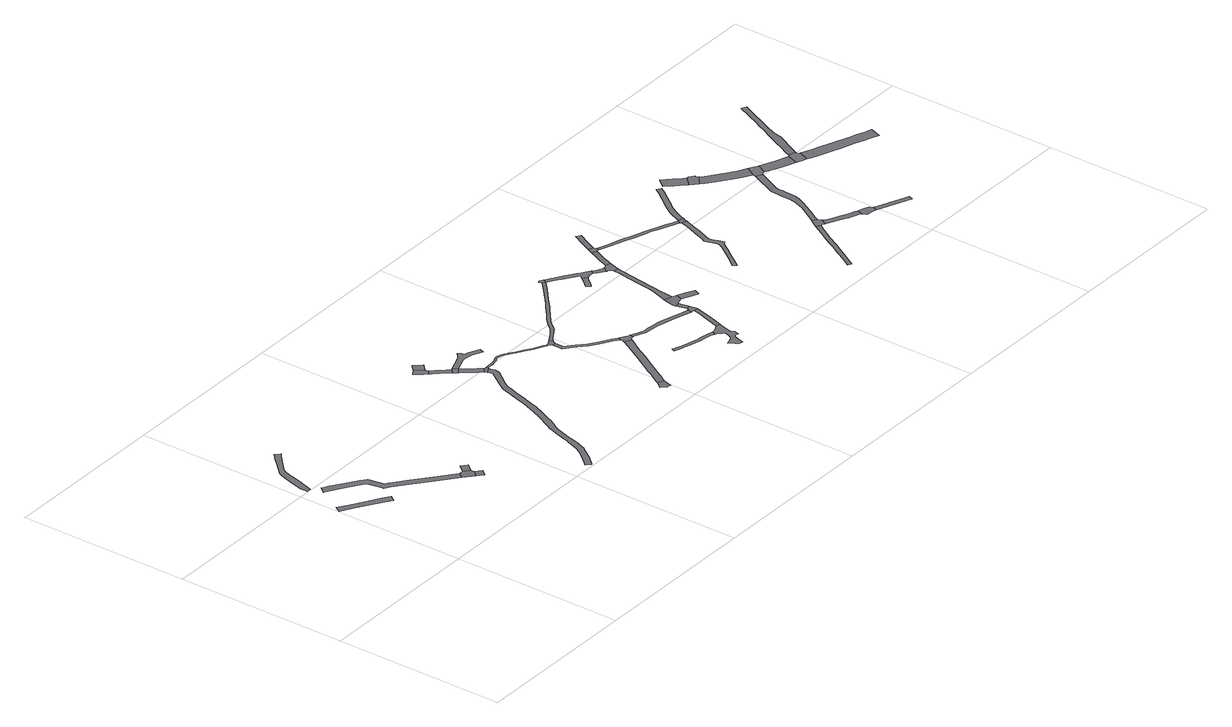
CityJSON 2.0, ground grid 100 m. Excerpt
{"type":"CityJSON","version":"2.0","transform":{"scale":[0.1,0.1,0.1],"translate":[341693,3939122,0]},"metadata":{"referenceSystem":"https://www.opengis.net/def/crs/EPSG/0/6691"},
"CityObjects":{
"road1":{"type":"Road","attributes":{"RoadStructureAttribute.sectionType":"1"},"geometry":[{"type":"MultiSurface","lod":"1","boundaries":[[[0,1,2,3,4,5,6,7,8,9]]]}]},
"road2":{"type":"Road","attributes":{"RoadStructureAttribute.sectionType":"1"},"geometry":[{"type":"MultiSurface","lod":"1","boundaries":[[[10,11,12,13,14,15,16,17,18,19,20,21,22,23,24,25,26,27,28,29,30,31,32,33,34,35,36]]]}]},
"road3":{"type":"Road","attributes":{"RoadStructureAttribute.sectionType":"1"},"geometry":[{"type":"MultiSurface","lod":"1","boundaries":[[[37,38,39,40,41,42,43,44,45,46,47,48,49,50,51,52,53,54,55,56,57,58,59,60]]]}]},
"road4":{"type":"Road","geometry":[{"type":"MultiSurface","lod":"1","boundaries":[[[48,61,62,63,64,49]]]}]},
"road5":{"type":"Road","attributes":{"RoadStructureAttribute.sectionType":"1"},"geometry":[{"type":"MultiSurface","lod":"1","boundaries":[[[61,65,66,62]]]}]},
"road6":{"type":"Road","geometry":[{"type":"MultiSurface","lod":"1","boundaries":[[[63,67,68,64]]]}]},
"road7":{"type":"Road","attributes":{"RoadStructureAttribute.sectionType":"1"},"geometry":[{"type":"MultiSurface","lod":"1","boundaries":[[[69,70,71,72,73,74,75,76,77,78,79,80,81,82,83,84,85,86,87,88,89,90,91,92,93,94,95,96,97,98,99,100,101,102,103,104,105,106,107,108,109,110,111,112,113,114,115,116,117,118,119,120,121,122,123,124,125,126,127,128,129,130,131,132,133,134,135,136,137,138]]]}]},
"road8":{"type":"Road","geometry":[{"type":"MultiSurface","lod":"1","boundaries":[[[139,140,141,142,143,144]]]}]},
"road9":{"type":"Road","attributes":{"RoadStructureAttribute.sectionType":"1"},"geometry":[{"type":"MultiSurface","lod":"1","boundaries":[[[145,146,147,148,149,150,151,139,144]]]}]},
"road10":{"type":"Road","geometry":[{"type":"MultiSurface","lod":"1","boundaries":[[[140,152,153,154,155,141]]]}]},
"road11":{"type":"Road","geometry":[{"type":"MultiSurface","lod":"1","boundaries":[[[156,157,158,159,148,147]]]}]},
"road12":{"type":"Road","attributes":{"RoadStructureAttribute.sectionType":"1"},"geometry":[{"type":"MultiSurface","lod":"1","boundaries":[[[160,161,162,158,157,163,164,165,166]]]}]},
"road13":{"type":"Road","geometry":[{"type":"MultiSurface","lod":"1","boundaries":[[[167,69,138,168,169,170,160,166]]]}]},
"road14":{"type":"Road","attributes":{"RoadStructureAttribute.sectionType":"1"},"geometry":[{"type":"MultiSurface","lod":"1","boundaries":[[[171,172,173,174,175,176,177,178,179,180,181,182,183,184,185,159,158]]]}]},
"road15":{"type":"Road","geometry":[{"type":"MultiSurface","lod":"1","boundaries":[[[186,187,188,189,190,191,192,193,194]]]}]},
"road16":{"type":"Road","attributes":{"RoadStructureAttribute.sectionType":"1"},"geometry":[{"type":"MultiSurface","lod":"1","boundaries":[[[195,196,197,198,199,200,201,202,203,204,205,206,207,208,209,210,211,212,169,168,213,214,215,216,217,218,219,220,221,222,223,224,225,226,227,228,229,230,231,232]]]}]},
"road17":{"type":"Road","geometry":[{"type":"MultiSurface","lod":"1","boundaries":[[[233,234,232,231,235,236,237,238,239,240]]]}]},
"road18":{"type":"Road","attributes":{"RoadStructureAttribute.sectionType":"1"},"geometry":[{"type":"MultiSurface","lod":"1","boundaries":[[[241,242,243,244,245,246,247,248,249,250,188,187,251,252,253,254,255,256,257,258,259,260,261]]]}]},
"road19":{"type":"Road","attributes":{"RoadStructureAttribute.sectionType":"1"},"geometry":[{"type":"MultiSurface","lod":"1","boundaries":[[[237,262,263,264,265,266,267,268,269,270,271,272,273,274,238]]]}]},
"road20":{"type":"Road","geometry":[{"type":"MultiSurface","lod":"1","boundaries":[[[268,275,261,260,276,277,278,279,280,281,282,283,269]]]}]},
"road21":{"type":"Road","attributes":{"RoadStructureAttribute.sectionType":"1"},"geometry":[{"type":"MultiSurface","lod":"1","boundaries":[[[284,285,286,287,288,289,290,291,292,293,294,295,296,297,298,299,300,301,302,303,304,305]]]}]},
"road22":{"type":"Road","attributes":{"RoadStructureAttribute.sectionType":"1"},"geometry":[{"type":"MultiSurface","lod":"1","boundaries":[[[306,307,308,309,310,311,312,313,314,315,316,317,318,319,320,321,322,323,324,325,326,327,328,329,330,331,332,333,334,335,336,337,338,339,340,341,342,343,233,240]]]}]},
"road23":{"type":"Road","attributes":{"RoadStructureAttribute.sectionType":"1"},"geometry":[{"type":"MultiSurface","lod":"1","boundaries":[[[344,345,346,347,348,349,350,351,352,353,354,355,280,279,356,357,358,359,360,361,362,363,364,365,366]]]}]},
"road24":{"type":"Road","geometry":[{"type":"MultiSurface","lod":"1","boundaries":[[[367,368,369,370,371,372,373,374,375,376,377,378,379,380,381,305,304,382,383,384,385,386,387,388,389,390,391,392,393,394,395]]]}]},
"road25":{"type":"Road","attributes":{"RoadStructureAttribute.sectionType":"1"},"geometry":[{"type":"MultiSurface","lod":"1","boundaries":[[[396,397,398,399,400,401,402,379,378]]]}]},
"road26":{"type":"Road","geometry":[{"type":"MultiSurface","lod":"1","boundaries":[[[403,324,323,404,405,406]]]}]},
"road27":{"type":"Road","geometry":[{"type":"MultiSurface","lod":"1","boundaries":[[[399,407,408,409,410,411,412,344,366,400]]]}]},
"road28":{"type":"Road","attributes":{"RoadStructureAttribute.sectionType":"1"},"geometry":[{"type":"MultiSurface","lod":"1","boundaries":[[[413,414,411,410,415,416,417,418]]]}]},
"road29":{"type":"Road","geometry":[{"type":"MultiSurface","lod":"1","boundaries":[[[417,419,420,421,422,423,424,425,426,427,418]]]}]},
"road30":{"type":"Road","geometry":[{"type":"MultiSurface","lod":"1","boundaries":[[[428,429,430,431,432,433,434,435,436]]]}]},
"road31":{"type":"Road","geometry":[{"type":"MultiSurface","lod":"1","boundaries":[[[435,437,438,439,440,441,442,443,444,445,446,447,448,404,323,449,450,451,452,436]]]}]},
"road32":{"type":"Road","geometry":[{"type":"MultiSurface","lod":"1","boundaries":[[[453,454,455,456,457,421,420]]]}]},
"road33":{"type":"Road","attributes":{"RoadStructureAttribute.sectionType":"1"},"geometry":[{"type":"MultiSurface","lod":"1","boundaries":[[[458,459,460,461,462,463,464,465,424,423,466,467,468,469,470,471,472,473,474,475]]]}]},
"road34":{"type":"Road","attributes":{"RoadStructureAttribute.sectionType":"1"},"geometry":[{"type":"MultiSurface","lod":"1","boundaries":[[[476,477,478,479,441,440,480,481]]]}]},
"road35":{"type":"Road","geometry":[{"type":"MultiSurface","lod":"1","boundaries":[[[482,483,484,475,474,485,486,487,488,476,481]]]}]},
"road36":{"type":"Road","attributes":{"RoadStructureAttribute.sectionType":"1"},"geometry":[{"type":"MultiSurface","lod":"1","boundaries":[[[489,490,491,492,493,487,486,494,495,496,497,498,499]]]}]},
"road37":{"type":"Road","geometry":[{"type":"MultiSurface","lod":"1","boundaries":[[[489,499,500,501,502,503,504,505]]]}]},
"road38":{"type":"Road","attributes":{"RoadStructureAttribute.sectionType":"1"},"geometry":[{"type":"MultiSurface","lod":"1","boundaries":[[[504,506,507,508,509,505]]]}]},
"road39":{"type":"Road","attributes":{"RoadStructureAttribute.sectionType":"1"},"geometry":[{"type":"MultiSurface","lod":"1","boundaries":[[[510,511,512,513,514,515,516,517,518,519,502,501,520,521,522,523,524,525,526,527,528,529,530]]]}]},
"road40":{"type":"Road","attributes":{"RoadStructureAttribute.sectionType":"1"},"geometry":[{"type":"MultiSurface","lod":"1","boundaries":[[[531,532,533,534,535,536,537,538,539,540,541,542,543,544,545,546,547,548,549,550,551,552,553,554,555,556,557,558,559,560]]]}]},
"road41":{"type":"Road","geometry":[{"type":"MultiSurface","lod":"1","boundaries":[[[529,561,531,560,562,563,564,530]]]}]},
"road42":{"type":"Road","attributes":{"RoadStructureAttribute.sectionType":"1"},"geometry":[{"type":"MultiSurface","lod":"1","boundaries":[[[565,566,567,568,569,570,571,572,573,574,575,576,577,578,579,580,581,582,583,584]]]}]},
"road43":{"type":"Road","attributes":{"RoadStructureAttribute.sectionType":"1"},"geometry":[{"type":"MultiSurface","lod":"1","boundaries":[[[563,585,586,587,588,589,590,591,592,593,594,595,596,597,598,599,600,601,602,603,604,564]]]}]},
"road44":{"type":"Road","geometry":[{"type":"MultiSurface","lod":"1","boundaries":[[[605,606,607,608,565,584,609,610,611]]]}]},
"road45":{"type":"Road","attributes":{"RoadStructureAttribute.sectionType":"1"},"geometry":[{"type":"MultiSurface","lod":"1","boundaries":[[[610,612,613,614,615,616,617,618,619,620,621,622,623,624,625,626,627,628,611]]]}]},
"road46":{"type":"Road","attributes":{"function":"3","RoadStructureAttribute.sectionType":"1"},"geometry":[{"type":"MultiSurface","lod":"1","boundaries":[[[629,630,631,632,633,634,635,636]]]}]},
"road47":{"type":"Road","geometry":[{"type":"MultiSurface","lod":"1","boundaries":[[[637,638,632,631,639,640,641,642,643]]]}]},
"road48":{"type":"Road","attributes":{"RoadStructureAttribute.sectionType":"1"},"geometry":[{"type":"MultiSurface","lod":"1","boundaries":[[[606,644,645,646,647,648,649,650,651,652,653,654,655,656,657,658,659,660,661,662,663,664,665,666,667,668,669,670,671,672,673,607]]]}]},
"road49":{"type":"Road","geometry":[{"type":"MultiSurface","lod":"1","boundaries":[[[674,675,676,677,678,679,621,620,680,681]]]}]},
"road50":{"type":"Road","attributes":{"function":"3","RoadStructureAttribute.sectionType":"1"},"geometry":[{"type":"MultiSurface","lod":"1","boundaries":[[[682,683,684,685,686,687,641,640,688,689,690,691,692,693]]]}]},
"road51":{"type":"Road","attributes":{"RoadStructureAttribute.sectionType":"1"},"geometry":[{"type":"MultiSurface","lod":"1","boundaries":[[[694,695,696,697,676,675]]]}]},
"road52":{"type":"Road","geometry":[{"type":"MultiSurface","lod":"1","boundaries":[[[698,682,693,699,659,658,700,701,702]]]}]},
"road53":{"type":"Road","attributes":{"function":"3","RoadStructureAttribute.sectionType":"1"},"geometry":[{"type":"MultiSurface","lod":"1","boundaries":[[[703,704,705,706,707,708,698,702]]]}]},
"road54":{"type":"Road","geometry":[{"type":"MultiSurface","lod":"1","boundaries":[[[709,710,711,712,713,714,706,705,715,716]]]}]},
"road55":{"type":"Road","attributes":{"RoadStructureAttribute.sectionType":"1"},"geometry":[{"type":"MultiSurface","lod":"1","boundaries":[[[717,718,719,720,721,722,723,724,725,726,713,712,727,728,729,730,731,732,733,734]]]}]},
"road56":{"type":"Road","attributes":{"function":"3","RoadStructureAttribute.sectionType":"1"},"geometry":[{"type":"MultiSurface","lod":"1","boundaries":[[[735,736,737,738,739,740,741,742,743,709,716,744,745,746,747,748,749,750,751,752]]]}]}
},
"vertices":[
[7,761,0],[71,724,0],[139,681,0],[221,630,0],[261,605,0],[283,637,0],[243,663,0],[160,715,0],[92,757,0],[31,797,0],
[92,1009,0],[102,1035,0],[114,1075,0],[116,1083,0],[139,1165,0],[145,1188,0],[151,1207,0],[161,1224,0],[200,1264,0],[221,1283,0],[235,1295,0],[272,1326,0],[278,1331,0],[255,1358,0],[218,1324,0],[216,1323,0],[181,1284,0],[178,1282,0],[147,1250,0],[120,1223,0],[113,1203,0],[101,1176,0],[78,1095,0],[64,1047,0],[67,1020,0],[67,1011,0],[67,1008,0],
[110,936,0],[115,934,0],[219,871,0],[289,822,0],[309,809,0],[322,729,0],[324,716,0],[355,693,0],[444,625,0],[462,610,0],[555,535,0],[644,462,0],[669,493,0],[580,566,0],[469,657,0],[398,710,0],[379,724,0],[361,738,0],[345,832,0],[312,855,0],[241,905,0],[176,946,0],[150,962,0],[138,972,0],
[701,414,0],[729,445,0],[729,468,0],[695,494,0],
[737,384,0],[765,417,0],
[763,509,0],[730,536,0],
[1543,971,0],[1544,969,0],[1548,956,0],[1550,945,0],[1546,938,0],[1522,904,0],[1490,859,0],[1472,832,0],[1465,821,0],[1457,805,0],[1451,784,0],[1448,775,0],[1435,732,0],[1420,684,0],[1405,637,0],[1387,584,0],[1376,557,0],[1366,535,0],[1358,516,0],[1346,490,0],[1337,470,0],[1329,454,0],[1310,417,0],[1294,387,0],[1284,361,0],[1272,323,0],[1259,278,0],[1251,251,0],[1247,238,0],[1234,205,0],[1230,194,0],[1219,166,0],[1200,134,0],[1160,79,0],[1135,52,0],[1117,33,0],[1141,9,0],[1160,28,0],[1182,51,0],[1188,57,0],[1229,115,0],[1247,144,0],[1251,151,0],[1267,193,0],[1277,229,0],[1286,267,0],[1297,303,0],[1301,315,0],[1312,351,0],[1326,377,0],[1340,400,0],[1361,439,0],[1371,461,0],[1373,465,0],[1378,475,0],[1399,521,0],[1420,571,0],[1441,639,0],[1453,679,0],[1467,722,0],[1480,765,0],[1490,793,0],[1495,807,0],[1511,835,0],[1548,885,0],[1575,922,0],[1584,940,0],[1586,954,0],[1576,982,0],[1574,987,0],
[1373,1221,0],[1369,1240,0],[1329,1283,0],[1296,1260,0],[1332,1219,0],[1349,1200,0],
[1360,1187,0],[1385,1159,0],[1427,1110,0],[1454,1133,0],[1437,1152,0],[1406,1185,0],[1397,1195,0],
[1406,1274,0],[1368,1314,0],[1365,1317,0],[1362,1314,0],
[1440,1096,0],[1448,1086,0],[1476,1109,0],[1466,1138,0],
[1562,1010,0],[1543,1033,0],[1489,1095,0],[1500,1024,0],[1502,1021,0],[1512,1010,0],[1534,986,0],
[1537,982,0],[1576,993,0],[1576,1005,0],[1569,1004,0],
[1563,1140,0],[1590,1142,0],[1610,1139,0],[1630,1133,0],[1686,1107,0],[1698,1135,0],[1641,1162,0],[1616,1169,0],[1610,1173,0],[1608,1179,0],[1609,1188,0],[1595,1202,0],[1579,1187,0],[1565,1176,0],[1550,1168,0],
[2013,198,0],[2012,202,0],[1979,221,0],[1979,220,0],[1960,197,0],[1947,183,0],[1978,155,0],[1985,156,0],[1998,152,0],
[1921,898,0],[1865,928,0],[1826,952,0],[1787,977,0],[1770,987,0],[1755,997,0],[1750,1000,0],[1734,1009,0],[1716,1017,0],[1701,1023,0],[1691,1025,0],[1681,1024,0],[1660,1016,0],[1647,1011,0],[1632,1007,0],[1616,1005,0],[1599,1005,0],[1580,1005,0],[1580,995,0],[1599,995,0],[1616,995,0],[1633,998,0],[1650,1001,0],[1664,1007,0],[1683,1014,0],[1690,1015,0],[1698,1014,0],[1712,1008,0],[1729,1000,0],[1745,992,0],[1765,978,0],[1782,968,0],[1821,943,0],[1860,919,0],[1917,889,0],[1927,885,0],[1934,882,0],[1936,892,0],
[1973,906,0],[1947,891,0],[1943,879,0],[1950,873,0],[1952,866,0],[1972,863,0],[1978,880,0],[1984,887,0],
[2171,550,0],[2140,496,0],[2109,444,0],[2086,403,0],[2074,383,0],[2039,324,0],[2033,313,0],[2022,294,0],[2007,268,0],[1983,228,0],[2042,248,0],[2062,284,0],[2074,304,0],[2099,347,0],[2109,363,0],[2144,424,0],[2167,462,0],[2175,476,0],[2206,530,0],[2232,572,0],[2196,595,0],
[1951,812,0],[1953,805,0],[2009,757,0],[2056,715,0],[2105,682,0],[2168,642,0],[2198,621,0],[2209,638,0],[2179,659,0],[2116,698,0],[2069,731,0],[2022,772,0],[1973,814,0],
[2201,608,0],[2236,579,0],[2246,586,0],[2247,586,0],[2258,587,0],[2266,608,0],[2262,609,0],[2243,617,0],[2239,620,0],
[2512,299,0],[2469,307,0],[2438,311,0],[2414,316,0],[2379,326,0],[2344,336,0],[2341,337,0],[2309,348,0],[2299,352,0],[2286,357,0],[2278,339,0],[2302,329,0],[2305,328,0],[2338,317,0],[2339,317,0],[2374,306,0],[2409,297,0],[2435,291,0],[2466,287,0],[2506,280,0],[2529,272,0],[2541,291,0],
[2000,901,0],[2049,932,0],[2075,949,0],[2088,962,0],[2104,984,0],[2119,1001,0],[2133,1014,0],[2148,1026,0],[2162,1038,0],[2178,1050,0],[2215,1081,0],[2236,1099,0],[2263,1122,0],[2274,1131,0],[2333,1182,0],[2364,1211,0],[2399,1243,0],[2417,1260,0],[2402,1270,0],[2386,1256,0],[2349,1221,0],[2320,1194,0],[2283,1162,0],[2252,1136,0],[2226,1114,0],[2203,1095,0],[2167,1064,0],[2151,1052,0],[2143,1046,0],[2137,1041,0],[2121,1028,0],[2106,1013,0],[2090,995,0],[2075,974,0],[2063,963,0],[2040,948,0],[2007,927,0],[1990,916,0],
[2635,521,0],[2624,523,0],[2603,529,0],[2555,542,0],[2518,554,0],[2470,565,0],[2440,570,0],[2423,572,0],[2384,576,0],[2363,577,0],[2342,578,0],[2279,603,0],[2272,584,0],[2338,558,0],[2361,557,0],[2382,556,0],[2419,550,0],[2465,540,0],[2511,530,0],[2548,518,0],[2596,504,0],[2629,496,0],[2630,496,0],
[2561,133,0],[2569,155,0],[2575,175,0],[2583,181,0],[2596,181,0],[2603,178,0],[2611,206,0],[2604,216,0],[2602,228,0],[2603,231,0],[2618,296,0],[2621,305,0],[2597,313,0],[2570,299,0],[2550,292,0],[2544,262,0],[2561,246,0],[2570,235,0],[2570,230,0],[2570,226,0],[2561,203,0],[2556,191,0],[2549,185,0],[2513,171,0],[2504,168,0],[2521,130,0],[2528,127,0],[2533,118,0],[2555,112,0],
[2638,357,0],[2647,385,0],[2668,450,0],[2676,487,0],[2651,492,0],[2644,456,0],[2622,388,0],
[2401,1279,0],[2430,1280,0],[2410,1295,0],[2396,1287,0],
[2676,491,0],[2675,502,0],[2674,514,0],[2670,536,0],[2646,532,0],[2644,523,0],
[2636,574,0],[2642,546,0],[2667,551,0],[2660,579,0],[2659,595,0],[2633,590,0],
[2665,605,0],[2700,613,0],[2716,651,0],[2708,654,0],[2691,662,0],[2645,677,0],[2637,652,0],[2631,620,0],[2631,598,0],
[2552,1125,0],[2526,1093,0],[2507,1073,0],[2526,1052,0],[2544,1070,0],[2559,1088,0],[2575,1107,0],[2584,1115,0],[2560,1134,0],
[2593,1119,0],[2605,1121,0],[2618,1121,0],[2631,1120,0],[2645,1140,0],[2621,1157,0],[2592,1177,0],[2582,1184,0],[2531,1219,0],[2468,1260,0],[2464,1262,0],[2456,1266,0],[2427,1255,0],[2459,1234,0],[2501,1206,0],[2577,1156,0],
[2742,596,0],[2795,571,0],[2800,581,0],[2812,607,0],[2758,633,0],
[2712,1012,0],[2702,947,0],[2691,878,0],[2684,823,0],[2679,784,0],[2671,754,0],[2654,704,0],[2649,688,0],[2693,695,0],[2697,746,0],[2699,755,0],[2703,779,0],[2707,808,0],[2716,875,0],[2728,950,0],[2737,1009,0],[2744,1043,0],[2716,1050,0],
[2710,1108,0],[2696,1111,0],[2684,1115,0],[2665,1126,0],[2650,1107,0],[2687,1078,0],
[2691,1075,0],[2695,1073,0],[2712,1059,0],[2755,1084,0],[2762,1106,0],[2732,1116,0],[2724,1108,0],
[2788,1246,0],[2771,1206,0],[2754,1170,0],[2745,1148,0],[2737,1126,0],[2764,1113,0],[2771,1129,0],[2775,1138,0],[2782,1158,0],[2798,1193,0],[2817,1233,0],
[2821,1237,0],[2833,1234,0],[2839,1253,0],[2833,1259,0],[2832,1268,0],[2802,1279,0],
[2859,1327,0],[2893,1390,0],[2866,1404,0],[2832,1340,0],
[3265,1094,0],[3235,1107,0],[3201,1122,0],[3176,1132,0],[3149,1143,0],[3115,1156,0],[3051,1177,0],[2980,1203,0],[2914,1226,0],[2898,1231,0],[2891,1213,0],[2893,1212,0],[2974,1184,0],[3044,1158,0],[3108,1137,0],[3134,1128,0],[3177,1110,0],[3193,1103,0],[3257,1076,0],[3288,1062,0],[3298,1079,0],
[3295,1055,0],[3286,1023,0],[3272,985,0],[3255,940,0],[3231,878,0],[3224,861,0],[3222,850,0],[3225,837,0],[3238,797,0],[3240,776,0],[3228,752,0],[3207,719,0],[3202,712,0],[3161,654,0],[3118,601,0],[3134,582,0],[3177,642,0],[3209,688,0],[3218,700,0],[3247,740,0],[3261,759,0],[3277,768,0],[3266,806,0],[3263,815,0],[3254,850,0],[3259,868,0],[3283,929,0],[3300,975,0],[3313,1014,0],[3324,1045,0],
[3293,1059,0],[3329,1061,0],[3334,1073,0],[3303,1084,0],
[3675,490,0],[3675,489,0],[3640,429,0],[3608,376,0],[3586,333,0],[3571,304,0],[3539,251,0],[3530,233,0],[3513,201,0],[3474,137,0],[3494,125,0],[3533,189,0],[3561,239,0],[3575,263,0],[3596,299,0],[3617,338,0],[3617,339,0],[3630,364,0],[3690,464,0],[3700,474,0],
[3340,1091,0],[3353,1122,0],[3365,1146,0],[3379,1169,0],[3394,1192,0],[3398,1197,0],[3420,1225,0],[3448,1261,0],[3482,1307,0],[3503,1339,0],[3478,1355,0],[3457,1324,0],[3424,1279,0],[3397,1244,0],[3375,1216,0],[3370,1210,0],[3353,1185,0],[3339,1161,0],[3326,1135,0],[3313,1104,0],
[3736,513,0],[3735,524,0],[3709,541,0],[3704,533,0],[3712,475,0],[3724,468,0],[3743,503,0],
[3734,463,0],[3761,449,0],[3798,430,0],[3827,415,0],[3843,408,0],[3858,401,0],[3886,390,0],[3898,385,0],[3914,378,0],[3926,412,0],[3911,418,0],[3890,426,0],[3872,433,0],[3842,447,0],[3813,461,0],[3778,479,0],[3754,492,0],
[3559,1300,0],[3603,1258,0],[3612,1248,0],[3659,1295,0],[3645,1310,0],[3608,1347,0],[3563,1396,0],[3519,1345,0],
[3671,1295,0],[3665,1293,0],[3631,1229,0],[3650,1211,0],[3703,1254,0],[3699,1265,0],[3700,1275,0],
[3742,545,0],[3775,598,0],[3801,645,0],[3819,675,0],[3837,712,0],[3843,725,0],[3848,747,0],[3849,776,0],[3850,814,0],[3852,837,0],[3853,857,0],[3856,875,0],[3864,894,0],[3896,963,0],[3918,1008,0],[3881,1025,0],[3860,980,0],[3827,910,0],[3817,886,0],[3813,869,0],[3813,867,0],[3810,816,0],[3809,778,0],[3808,752,0],[3805,732,0],[3804,720,0],[3795,697,0],[3779,657,0],[3753,611,0],[3720,558,0],
[3980,346,0],[3988,342,0],[4000,370,0],[3990,386,0],[3963,399,0],[3953,402,0],[3927,353,0],[3968,347,0],
[3919,1104,0],[3869,1132,0],[3834,1155,0],[3792,1185,0],[3755,1212,0],[3713,1243,0],[3670,1192,0],[3715,1158,0],[3753,1130,0],[3796,1100,0],[3834,1075,0],[3887,1045,0],
[4148,273,0],[4181,259,0],[4193,286,0],[4168,297,0],
[3972,1076,0],[3889,1041,0],[3923,1014,0],[3931,1017,0],[3942,1016,0],
[3991,993,0],[4038,973,0],[4114,944,0],[4138,1008,0],[4063,1035,0],[4018,1054,0],
[4199,982,0],[4193,986,0],[4189,992,0],[4189,1002,0],[4150,1019,0],[4144,1010,0],[4158,926,0],[4173,920,0],
[4367,1483,0],[4338,1415,0],[4297,1328,0],[4294,1322,0],[4257,1244,0],[4246,1222,0],[4209,1144,0],[4182,1087,0],[4164,1050,0],[4160,1040,0],[4204,1030,0],[4266,1159,0],[4275,1200,0],[4294,1253,0],[4321,1309,0],[4365,1403,0],[4393,1467,0],[4394,1468,0],
[4600,828,0],[4556,843,0],[4516,860,0],[4471,876,0],[4461,879,0],[4391,906,0],[4385,908,0],[4320,933,0],[4264,954,0],[4195,910,0],[4239,892,0],[4298,869,0],[4307,866,0],[4361,845,0],[4438,817,0],[4492,797,0],[4532,781,0],[4575,764,0]
]}
